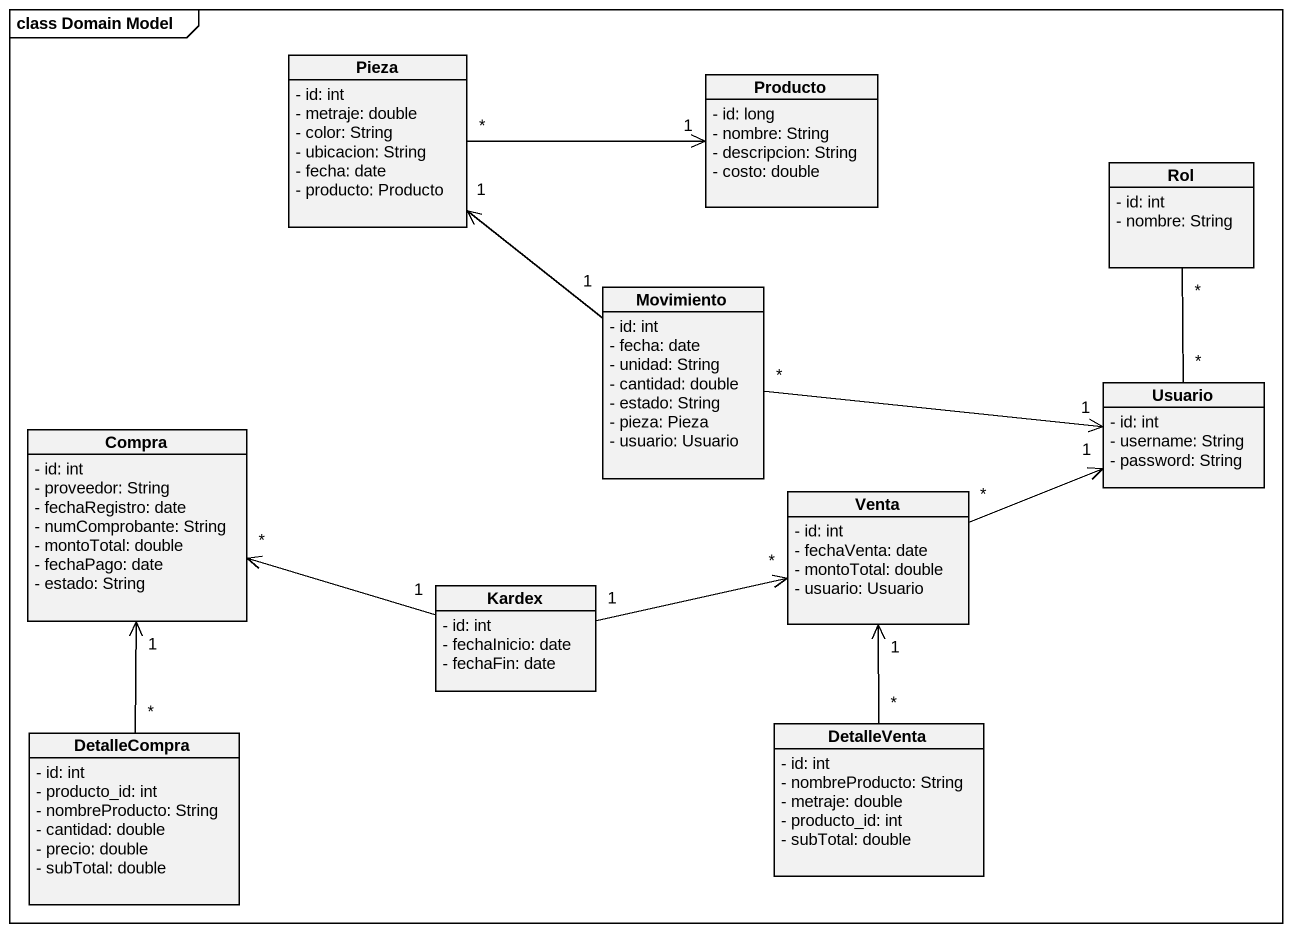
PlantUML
@startuml
mainframe class Domain Model
hide circle
hide empty members
skinparam classAttributeIconSize 0
class Pieza {
  - id: int
  - metraje: double
  - color: String
  - ubicacion: String
  - fecha: date
  - producto: Producto
}
class Producto {
  - id: long
  - nombre: String
  - descripcion: String
  - costo: double
}
class Rol {
  - id: int
  - nombre: String
}
class Movimiento {
  - id: int
  - fecha: date
  - unidad: String
  - cantidad: double
  - estado: String
  - pieza: Pieza
  - usuario: Usuario
}
class Compra {
  - id: int
  - proveedor: String
  - fechaRegistro: date
  - numComprobante: String
  - montoTotal: double
  - fechaPago: date
  - estado: String
}
class Usuario {
  - id: int
  - username: String
  - password: String
}
class Venta {
  - id: int
  - fechaVenta: date
  - montoTotal: double
  - usuario: Usuario
}
class Kardex {
  - id: int
  - fechaInicio: date
  - fechaFin: date
}
class DetalleCompra {
  - id: int
  - producto_id: int
  - nombreProducto: String
  - cantidad: double
  - precio: double
  - subTotal: double
}
class DetalleVenta {
  - id: int
  - nombreProducto: String
  - metraje: double
  - producto_id: int
  - subTotal: double
}
Pieza "*" -right-> "1" Producto
Rol "*" -- "*" Usuario
Movimiento "1" -up-> "1" Pieza
Movimiento "*" -right-> "1" Usuario
Compra "1" <-- "*" DetalleCompra
Usuario "1" <-left- "*" Venta
Venta "1" <-- "*" DetalleVenta
Kardex "1" -left-> "*" Compra
Kardex "1" -right-> "*" Venta
@enduml
